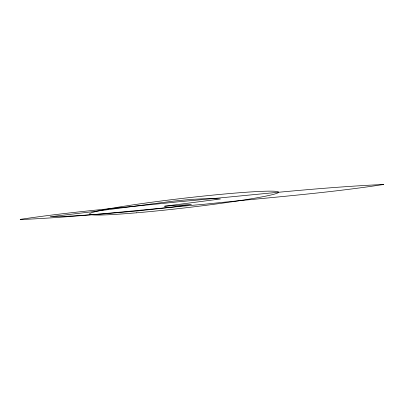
<?xml version="1.0" encoding="UTF-8"?>
<svg xmlns="http://www.w3.org/2000/svg" width="404" height="404" viewBox="0 0 404 404"><rect width="100%" height="100%" fill="white"/><g stroke="black" fill="none" stroke-linecap="round" stroke-linejoin="round"><path stroke-width="0.61" d="M20.336 219.362L20.2 219.574C81.623 216.908 142.824 209.494 204.086 204.288C263.969 197.844 324.301 193.612 383.8 184.461C314.994 187.643 246.41 195.753 177.79 201.854C125.301 207.499 72.543 211.519 20.336 219.362M164.64 206.212L191.44 204.474L171.286 207.282L137.309 210.949L103.015 213.958L74.987 215.827A249.909 9.903 -6.3 0 1 65.236 216.337L50.283 216.716L90.375 211.969L173.427 201.131L190.789 199.43L206.494 198.627A107.913 5.646 -7 0 1 209.934 198.586L213.453 198.667A61.706 3.166 -6.7 0 1 214.544 198.758L220.453 198.97L164.64 206.212M136.724 212.792A95.157 4.858 -6.6 0 0 278.609 192.223A95.157 4.858 -6.6 0 0 136.89 204.303A95.157 4.858 -6.6 0 0 136.724 212.792"/></g></svg>
